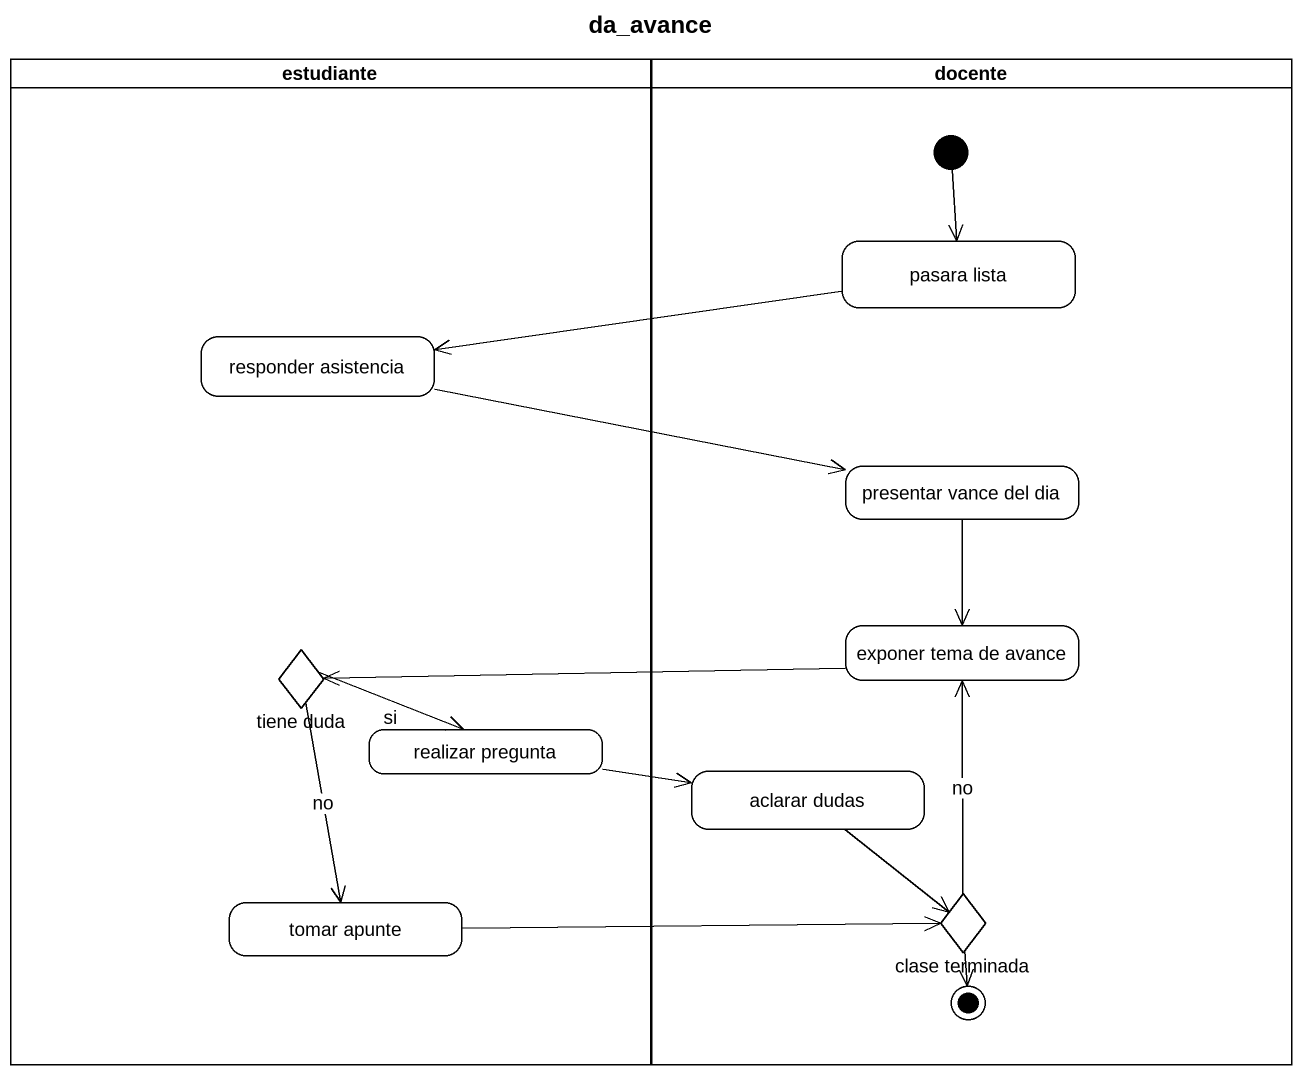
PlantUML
@startuml
title da_avance
hide empty description
state estudiante <<partition>> {
  state "responder asistencia" as responder_asistencia
  state "tiene duda" as tiene_duda <<choice>>
  state "realizar pregunta" as realizar_pregunta
  state "tomar apunte" as tomar_apunte
}
state docente <<partition>> {
  state "pasara lista" as pasara_lista
  state "presentar vance del dia" as presentar_vance_del_dia
  state "exponer tema de avance" as exponer_tema_de_avance
  state "aclarar dudas" as aclarar_dudas
  state "clase terminada" as clase_terminada <<choice>>
  [*] --> pasara_lista
  clase_terminada --> [*]
}
pasara_lista -left-> responder_asistencia
responder_asistencia -right-> presentar_vance_del_dia
presentar_vance_del_dia --> exponer_tema_de_avance
exponer_tema_de_avance -left-> tiene_duda
tiene_duda -right-> realizar_pregunta : si
tiene_duda --> tomar_apunte : no
realizar_pregunta -right-> aclarar_dudas
aclarar_dudas --> clase_terminada
tomar_apunte -right-> clase_terminada
clase_terminada -up-> exponer_tema_de_avance : no
@enduml
